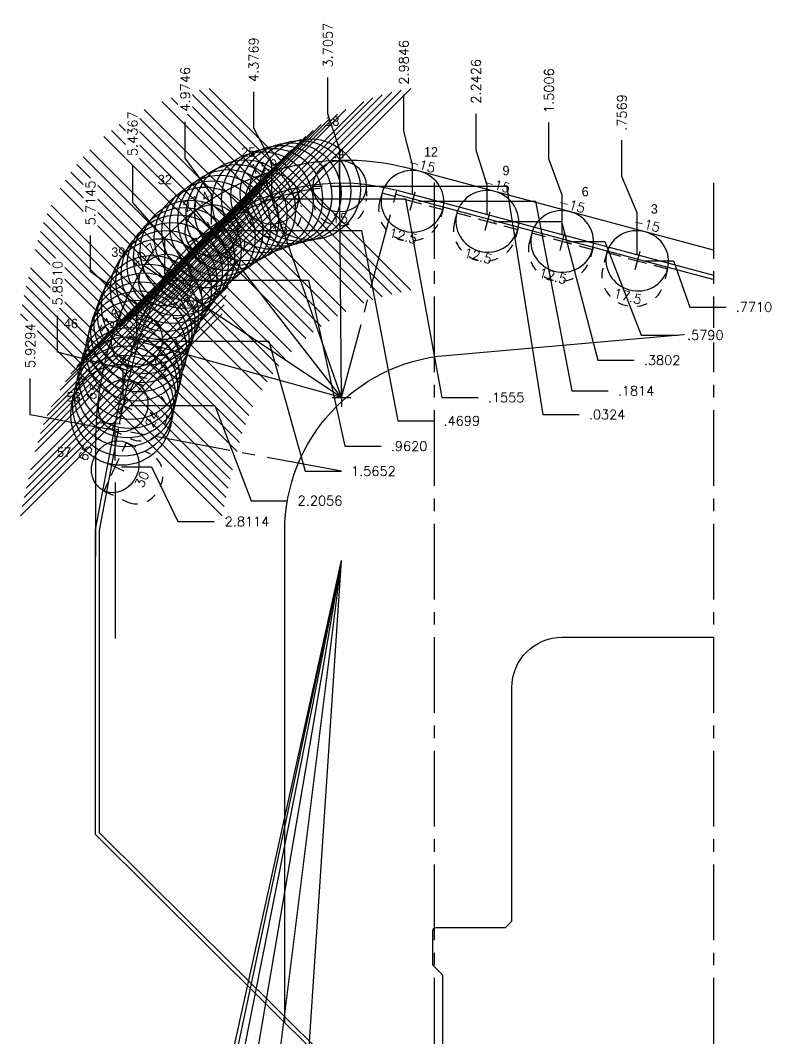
# Model space of a CAD drawing. Extents: x 34 to 150, y -20 to 22.
# Drawn here: x 108.88 to 116.36, y 11.12 to 21.2 of the extents above; entities that cross this region are included whole.
import ezdxf
from ezdxf.enums import TextEntityAlignment as Align

# ---------------------------------------------------------------- set-up
doc = ezdxf.new("R2010")
doc.units = 0
doc.header["$MEASUREMENT"] = 0
doc.header["$PDMODE"] = 35
doc.linetypes.add('CENTER2', pattern=[1.125, 0.75, -0.125, 0.125, -0.125])
doc.linetypes.add('HIDDEN2', pattern=[0.1875, 0.125, -0.0625])
doc.layers.get('0').update_dxf_attribs({"linetype": 'CONTINUOUS'})
doc.layers.get('Defpoints').update_dxf_attribs({"color": 10, "linetype": 'CONTINUOUS'})
for name, color, linetype in [('Blade3', 210, 'CONTINUOUS'), ('CDG-37977R1', 7, 'CONTINUOUS'), ('CLine', 5, 'CENTER2'), ('Dims', 4, 'CONTINUOUS'), ('TEXT', 3, 'CONTINUOUS')]:
    doc.layers.add(name, color=color, linetype=linetype)
doc.styles.add('RomanS', font='romans')
doc.dimstyles.get("Standard").update_dxf_attribs({"dimtxt": 0.094, "dimasz": 0.18, "dimexe": 0.0625, "dimexo": 0.0625, "dimgap": 0.09, "dimtad": 0, "dimtih": 1, "dimtoh": 1, "dimdec": 4, "dimzin": 4, "dimdsep": 46, "dimtxsty": 'RomanS', "dimcen": 0.09, "dimazin": 1, "dimtfac": 1, "dimtdec": 4, "dimtofl": 0, "dimtmove": 0, "dimatfit": 1, "dimfxl": 1, "dimtfill": 1, "dimtolj": 1, "dimtzin": 0, "dimarcsym": 0})

# ---------------------------------------------------------------- blocks, each defined once
blk = doc.blocks.new('CMark')
at = {"layer": 'CLine'}
for p, q in [((-0.094, 0), (0.094, 0)), ((0, 0.094), (0, -0.094))]:
    blk.add_line(p, q, dxfattribs=at)
blk = doc.blocks.new('1613@12.5')
for p, q in [((-0.17, 0), (-0.312, 0)), ((0.171, 0), (0.312, 0))]:
    blk.add_line(p, q)
at = {"color": 8, "linetype": 'HIDDEN2', "ltscale": 0.5}
blk.add_line((-0.312, 0), (-0.312, -0.09), dxfattribs=at)
at = {"color": 8, "linetype": 'HIDDEN2', "ltscale": 0.5, "flags": 128}
blk.add_lwpolyline([(0.312, 0.022), (0.312, -0.09)], dxfattribs=at)
blk.add_ellipse((0, 0), major_axis=(-0.312, 0), ratio=0.97632, start_param=3.141593, end_param=9.424778)
at = {"color": 8, "linetype": 'HIDDEN2', "ltscale": 0.5}
blk.add_ellipse((0, -0.09), major_axis=(-0.312, 0), ratio=0.97632, start_param=0, end_param=3.141593, dxfattribs=at)
blk.add_blockref('CMark', (0, 0))
at = {"style": 'RomanS'}
blk.add_text('12.5', height=0.094, dxfattribs=at).set_placement((0, -0.355), align=Align.MIDDLE_CENTER)
blk.add_attdef('ANG', text='', height=0.094, dxfattribs=at).set_placement((0, 0.298), align=Align.BOTTOM_CENTER)
blk = doc.blocks.new('1313@15')
for p, q in [((-0.17, 0), (-0.265, 0)), ((0.171, 0), (0.264, 0))]:
    blk.add_line(p, q)
at = {"color": 8, "linetype": 'HIDDEN2', "ltscale": 0.5}
blk.add_line((-0.265, 0), (-0.265, -0.135), dxfattribs=at)
at = {"color": 8, "linetype": 'HIDDEN2', "ltscale": 0.5, "flags": 128}
blk.add_lwpolyline([(0.264, 0), (0.264, -0.135)], dxfattribs=at)
blk.add_ellipse((0, 0), major_axis=(0.264, 0), ratio=0.965926)
at = {"color": 8, "linetype": 'HIDDEN2', "ltscale": 0.5}
blk.add_ellipse((0, -0.135), major_axis=(0.264, 0), ratio=0.965926, start_param=3.141593, end_param=6.283185, dxfattribs=at)
blk.add_blockref('CMark', (0, 0))
at = {"style": 'RomanS'}
blk.add_text('15', height=0.094, dxfattribs=at).set_placement((0, -0.318), align=Align.MIDDLE_CENTER)
blk.add_attdef('ANG', text='', height=0.094, dxfattribs=at).set_placement((0, 0.251), align=Align.BOTTOM_CENTER)
blk = doc.blocks.new('1313@17')
for p, q in [((-0.17, 0), (-0.265, 0)), ((0.171, 0), (0.264, 0))]:
    blk.add_line(p, q)
at = {"color": 8, "linetype": 'HIDDEN2', "ltscale": 0.5}
blk.add_line((-0.265, 0), (-0.265, -0.152), dxfattribs=at)
at = {"color": 8, "linetype": 'HIDDEN2', "ltscale": 0.5, "flags": 128}
blk.add_lwpolyline([(0.264, 0), (0.264, -0.152)], dxfattribs=at)
blk.add_ellipse((0, 0), major_axis=(0.264, 0), ratio=0.956305)
at = {"color": 8, "linetype": 'HIDDEN2', "ltscale": 0.5}
blk.add_ellipse((0, -0.152), major_axis=(0.264, 0), ratio=0.92388, start_param=3.141593, end_param=6.283185, dxfattribs=at)
blk.add_blockref('CMark', (0, 0))
at = {"style": 'RomanS'}
blk.add_text('17', height=0.094, dxfattribs=at).set_placement((0, -0.311), align=Align.MIDDLE_CENTER)
blk.add_attdef('ANG', text='', height=0.094, dxfattribs=at).set_placement((0, 0.251), align=Align.BOTTOM_CENTER)
blk = doc.blocks.new('1313@18')
for p, q in [((-0.17, 0), (-0.265, 0)), ((0.171, 0), (0.264, 0))]:
    blk.add_line(p, q)
at = {"color": 8, "linetype": 'HIDDEN2', "ltscale": 0.5}
blk.add_line((-0.265, 0), (-0.265, -0.161), dxfattribs=at)
at = {"color": 8, "linetype": 'HIDDEN2', "ltscale": 0.5, "flags": 128}
blk.add_lwpolyline([(0.264, 0), (0.264, -0.161)], dxfattribs=at)
blk.add_ellipse((0, 0), major_axis=(0.264, 0), ratio=0.951057)
at = {"color": 8, "linetype": 'HIDDEN2', "ltscale": 0.5}
blk.add_ellipse((0, -0.161), major_axis=(0.264, 0), ratio=0.951057, start_param=3.141593, end_param=6.283185, dxfattribs=at)
blk.add_blockref('CMark', (0, 0))
at = {"style": 'RomanS'}
blk.add_text('18', height=0.094, dxfattribs=at).set_placement((0, -0.318), align=Align.MIDDLE_CENTER)
blk.add_attdef('ANG', text='', height=0.094, dxfattribs=at).set_placement((0, 0.251), align=Align.BOTTOM_CENTER)
blk = doc.blocks.new('1313@21')
for p, q in [((-0.17, 0), (-0.265, 0)), ((0.171, 0), (0.264, 0))]:
    blk.add_line(p, q)
at = {"color": 8, "linetype": 'HIDDEN2', "ltscale": 0.5}
blk.add_line((-0.265, 0), (-0.265, -0.199), dxfattribs=at)
at = {"color": 8, "linetype": 'HIDDEN2', "ltscale": 0.5, "flags": 128}
blk.add_lwpolyline([(0.264, 0), (0.264, -0.199)], dxfattribs=at)
blk.add_ellipse((0, 0), major_axis=(0.264, 0), ratio=0.93358)
at = {"color": 8, "linetype": 'HIDDEN2', "ltscale": 0.5}
blk.add_ellipse((0, -0.199), major_axis=(0.264, 0), ratio=0.92388, start_param=3.141593, end_param=6.283185, dxfattribs=at)
blk.add_blockref('CMark', (0, 0))
at = {"style": 'RomanS'}
blk.add_text('21', height=0.094, dxfattribs=at).set_placement((0, -0.311), align=Align.MIDDLE_CENTER)
blk.add_attdef('ANG', text='', height=0.094, dxfattribs=at).set_placement((0, 0.251), align=Align.BOTTOM_CENTER)
blk = doc.blocks.new('1313@24')
for p, q in [((-0.17, 0), (-0.265, 0)), ((0.171, 0), (0.264, 0))]:
    blk.add_line(p, q)
at = {"color": 8, "linetype": 'HIDDEN2', "ltscale": 0.5}
blk.add_line((-0.265, 0), (-0.265, -0.212), dxfattribs=at)
at = {"color": 8, "linetype": 'HIDDEN2', "ltscale": 0.5, "flags": 128}
blk.add_lwpolyline([(0.264, 0), (0.264, -0.212)], dxfattribs=at)
blk.add_ellipse((0, 0), major_axis=(0.264, 0), ratio=0.913535)
at = {"color": 8, "linetype": 'HIDDEN2', "ltscale": 0.5}
blk.add_ellipse((0, -0.212), major_axis=(0.264, 0), ratio=0.913535, start_param=3.141593, end_param=6.283185, dxfattribs=at)
blk.add_blockref('CMark', (0, 0))
at = {"style": 'RomanS'}
blk.add_text('24', height=0.094, dxfattribs=at).set_placement((0, -0.318), align=Align.MIDDLE_CENTER)
blk.add_attdef('ANG', text='', height=0.094, dxfattribs=at).set_placement((0, 0.251), align=Align.BOTTOM_CENTER)
blk = doc.blocks.new('*D210')
at = {"layer": 'Defpoints', "color": 0, "transparency": 16777216}
for p in [(114.845, 20.016), (115.754, 19.592), (114.998, 18.821)]:
    blk.add_point(p, dxfattribs=at)
at = {"layer": 'Dims', "color": 0, "lineweight": -2, "transparency": 16777216}
for p, q in [((114.845, 19.656), (114.845, 20.016)), ((114.998, 19.296), (114.845, 19.656)), ((114.998, 18.883), (114.998, 19.296))]:
    blk.add_line(p, q, dxfattribs=at)
at = {"layer": 'Dims', "color": 0, "transparency": 16777216, "insert": (114.845, 20.29), "char_height": 0.094, "attachment_point": 5, "rotation": 90, "style": 'RomanS', "bg_fill": 3, "box_fill_scale": 1.25, "bg_fill_color": 256, "bg_fill_true_color": 13158600, "bg_fill_transparency": 0}
blk.add_mtext('\\A1;.7569', dxfattribs=at)
blk = doc.blocks.new('*D211')
at = {"layer": 'Defpoints', "color": 0, "transparency": 16777216}
for p in [(114.123, 20.19), (115.754, 19.592), (114.254, 19.013)]:
    blk.add_point(p, dxfattribs=at)
at = {"layer": 'Dims', "color": 0, "lineweight": -2, "transparency": 16777216}
for p, q in [((114.123, 19.83), (114.123, 20.19)), ((114.254, 19.47), (114.123, 19.83)), ((114.254, 19.075), (114.254, 19.47))]:
    blk.add_line(p, q, dxfattribs=at)
at = {"layer": 'Dims', "color": 0, "transparency": 16777216, "insert": (114.123, 20.506), "char_height": 0.094, "attachment_point": 5, "rotation": 90, "style": 'RomanS', "bg_fill": 3, "box_fill_scale": 1.25, "bg_fill_color": 256, "bg_fill_true_color": 13158600, "bg_fill_transparency": 0}
blk.add_mtext('\\A1;1.5006', dxfattribs=at)
blk = doc.blocks.new('*D212')
at = {"layer": 'Defpoints', "color": 0, "transparency": 16777216}
for p in [(113.4, 20.276), (115.754, 19.592), (113.512, 19.211)]:
    blk.add_point(p, dxfattribs=at)
at = {"layer": 'Dims', "color": 0, "lineweight": -2, "transparency": 16777216}
for p, q in [((113.4, 19.916), (113.4, 20.276)), ((113.512, 19.571), (113.4, 19.916)), ((113.512, 19.274), (113.512, 19.571))]:
    blk.add_line(p, q, dxfattribs=at)
at = {"layer": 'Dims', "color": 0, "transparency": 16777216, "insert": (113.4, 20.599), "char_height": 0.094, "attachment_point": 5, "rotation": 90, "style": 'RomanS', "bg_fill": 3, "box_fill_scale": 1.25, "bg_fill_color": 256, "bg_fill_true_color": 13158600, "bg_fill_transparency": 0}
blk.add_mtext('\\A1;2.2426', dxfattribs=at)
blk = doc.blocks.new('*D213')
at = {"layer": 'Defpoints', "color": 0, "transparency": 16777216}
for p in [(112.685, 20.464), (115.754, 19.592), (112.77, 19.41)]:
    blk.add_point(p, dxfattribs=at)
at = {"layer": 'Dims', "color": 0, "lineweight": -2, "transparency": 16777216}
for p, q in [((112.685, 20.104), (112.685, 20.464)), ((112.77, 19.77), (112.685, 20.104)), ((112.77, 19.473), (112.77, 19.77))]:
    blk.add_line(p, q, dxfattribs=at)
at = {"layer": 'Dims', "color": 0, "transparency": 16777216, "insert": (112.685, 20.787), "char_height": 0.094, "attachment_point": 5, "rotation": 90, "style": 'RomanS', "bg_fill": 3, "box_fill_scale": 1.25, "bg_fill_color": 256, "bg_fill_true_color": 13158600, "bg_fill_transparency": 0}
blk.add_mtext('\\A1;2.9846', dxfattribs=at)
blk = doc.blocks.new('*D214')
at = {"layer": 'Defpoints', "color": 0, "transparency": 16777216}
for p in [(111.197, 20.493), (115.754, 19.592), (111.378, 19.436)]:
    blk.add_point(p, dxfattribs=at)
at = {"layer": 'Dims', "color": 0, "lineweight": -2, "transparency": 16777216}
for p, q in [((111.197, 20.133), (111.197, 20.493)), ((111.378, 19.796), (111.197, 20.133)), ((111.378, 19.499), (111.378, 19.796))]:
    blk.add_line(p, q, dxfattribs=at)
at = {"layer": 'Dims', "color": 0, "transparency": 16777216, "insert": (111.197, 20.813), "char_height": 0.094, "attachment_point": 5, "rotation": 90, "style": 'RomanS', "bg_fill": 3, "box_fill_scale": 1.25, "bg_fill_color": 256, "bg_fill_true_color": 13158600, "bg_fill_transparency": 0}
blk.add_mtext('\\A1;4.3769', dxfattribs=at)
blk = doc.blocks.new('*D215')
at = {"layer": 'Defpoints', "color": 0, "transparency": 16777216}
for p in [(110.518, 20.197), (115.754, 19.592), (110.78, 19.122)]:
    blk.add_point(p, dxfattribs=at)
at = {"layer": 'Dims', "color": 0, "lineweight": -2, "transparency": 16777216}
for p, q in [((110.518, 19.837), (110.518, 20.197)), ((110.78, 19.482), (110.518, 19.837)), ((110.78, 19.184), (110.78, 19.482))]:
    blk.add_line(p, q, dxfattribs=at)
at = {"layer": 'Dims', "color": 0, "transparency": 16777216, "insert": (110.518, 20.52), "char_height": 0.094, "attachment_point": 5, "rotation": 90, "style": 'RomanS', "bg_fill": 3, "box_fill_scale": 1.25, "bg_fill_color": 256, "bg_fill_true_color": 13158600, "bg_fill_transparency": 0}
blk.add_mtext('\\A1;4.9746', dxfattribs=at)
blk = doc.blocks.new('*D216')
at = {"layer": 'Defpoints', "color": 0, "transparency": 16777216}
for p in [(109.998, 19.757), (115.754, 19.592), (110.318, 18.63)]:
    blk.add_point(p, dxfattribs=at)
at = {"layer": 'Dims', "color": 0, "lineweight": -2, "transparency": 16777216}
for p, q in [((109.998, 19.397), (109.998, 19.757)), ((110.318, 19.037), (109.998, 19.397)), ((110.318, 18.692), (110.318, 19.037))]:
    blk.add_line(p, q, dxfattribs=at)
at = {"layer": 'Dims', "color": 0, "transparency": 16777216, "insert": (109.998, 20.079), "char_height": 0.094, "attachment_point": 5, "rotation": 90, "style": 'RomanS', "bg_fill": 3, "box_fill_scale": 1.25, "bg_fill_color": 256, "bg_fill_true_color": 13158600, "bg_fill_transparency": 0}
blk.add_mtext('\\A1;5.4367', dxfattribs=at)
blk = doc.blocks.new('*D217')
at = {"layer": 'Defpoints', "color": 0, "transparency": 16777216}
for p in [(115.754, 19.592), (109.579, 19.071), (110.04, 18.026)]:
    blk.add_point(p, dxfattribs=at)
at = {"layer": 'Dims', "color": 0, "lineweight": -2, "transparency": 16777216}
for p, q in [((109.579, 18.711), (109.579, 19.071)), ((110.04, 18.386), (109.579, 18.711)), ((110.04, 18.089), (110.04, 18.386))]:
    blk.add_line(p, q, dxfattribs=at)
at = {"layer": 'Dims', "color": 0, "transparency": 16777216, "insert": (109.579, 19.393), "char_height": 0.094, "attachment_point": 5, "rotation": 90, "style": 'RomanS', "bg_fill": 3, "box_fill_scale": 1.25, "bg_fill_color": 256, "bg_fill_true_color": 13158600, "bg_fill_transparency": 0}
blk.add_mtext('\\A1;5.7145', dxfattribs=at)
blk = doc.blocks.new('*D218')
at = {"layer": 'Defpoints', "color": 0, "transparency": 16777216}
for p in [(115.754, 19.592), (109.253, 18.277), (109.903, 17.386)]:
    blk.add_point(p, dxfattribs=at)
at = {"layer": 'Dims', "color": 0, "lineweight": -2, "transparency": 16777216}
for p, q in [((109.253, 17.917), (109.253, 18.277)), ((109.903, 17.746), (109.253, 17.917)), ((109.903, 17.449), (109.903, 17.746))]:
    blk.add_line(p, q, dxfattribs=at)
at = {"layer": 'Dims', "color": 0, "transparency": 16777216, "insert": (109.253, 18.599), "char_height": 0.094, "attachment_point": 5, "rotation": 90, "style": 'RomanS', "bg_fill": 3, "box_fill_scale": 1.25, "bg_fill_color": 256, "bg_fill_true_color": 13158600, "bg_fill_transparency": 0}
blk.add_mtext('\\A1;5.8510', dxfattribs=at)
blk = doc.blocks.new('*D219')
at = {"layer": 'Defpoints', "color": 0, "transparency": 16777216}
for p in [(115.754, 19.592), (114.998, 18.821), (115.878, 18.363)]:
    blk.add_point(p, dxfattribs=at)
at = {"layer": 'Dims', "color": 0, "lineweight": -2, "transparency": 16777216}
for p, q in [((115.06, 18.821), (115.358, 18.821)), ((115.358, 18.821), (115.518, 18.363)), ((115.518, 18.363), (115.878, 18.363))]:
    blk.add_line(p, q, dxfattribs=at)
at = {"layer": 'Dims', "color": 0, "transparency": 16777216, "insert": (116.154, 18.363), "char_height": 0.094, "attachment_point": 5, "style": 'RomanS', "bg_fill": 3, "box_fill_scale": 1.25, "bg_fill_color": 256, "bg_fill_true_color": 13158600, "bg_fill_transparency": 0}
blk.add_mtext('\\A1;.7710', dxfattribs=at)
blk = doc.blocks.new('*D220')
at = {"layer": 'Defpoints', "color": 0, "transparency": 16777216}
for p in [(115.754, 19.592), (114.254, 19.013), (115.396, 18.085)]:
    blk.add_point(p, dxfattribs=at)
at = {"layer": 'Dims', "color": 0, "lineweight": -2, "transparency": 16777216}
for p, q in [((114.316, 19.013), (114.676, 19.013)), ((114.676, 19.013), (115.036, 18.085)), ((115.036, 18.085), (115.396, 18.085))]:
    blk.add_line(p, q, dxfattribs=at)
at = {"layer": 'Dims', "color": 0, "transparency": 16777216, "insert": (115.672, 18.085), "char_height": 0.094, "attachment_point": 5, "style": 'RomanS', "bg_fill": 3, "box_fill_scale": 1.25, "bg_fill_color": 256, "bg_fill_true_color": 13158600, "bg_fill_transparency": 0}
blk.add_mtext('\\A1;.5790', dxfattribs=at)
blk = doc.blocks.new('*D221')
at = {"layer": 'Defpoints', "color": 0, "transparency": 16777216}
for p in [(115.754, 19.592), (113.512, 19.211), (114.968, 17.836)]:
    blk.add_point(p, dxfattribs=at)
at = {"layer": 'Dims', "color": 0, "lineweight": -2, "transparency": 16777216}
for p, q in [((113.574, 19.211), (114.248, 19.211)), ((114.248, 19.211), (114.608, 17.836)), ((114.608, 17.836), (114.968, 17.836))]:
    blk.add_line(p, q, dxfattribs=at)
at = {"layer": 'Dims', "color": 0, "transparency": 16777216, "insert": (115.244, 17.836), "char_height": 0.094, "attachment_point": 5, "style": 'RomanS', "bg_fill": 3, "box_fill_scale": 1.25, "bg_fill_color": 256, "bg_fill_true_color": 13158600, "bg_fill_transparency": 0}
blk.add_mtext('\\A1;.3802', dxfattribs=at)
blk = doc.blocks.new('*D222')
at = {"layer": 'Defpoints', "color": 0, "transparency": 16777216}
for p in [(115.754, 19.592), (112.77, 19.41), (114.708, 17.532)]:
    blk.add_point(p, dxfattribs=at)
at = {"layer": 'Dims', "color": 0, "lineweight": -2, "transparency": 16777216}
for p, q in [((112.832, 19.41), (113.988, 19.41)), ((113.988, 19.41), (114.348, 17.532)), ((114.348, 17.532), (114.708, 17.532))]:
    blk.add_line(p, q, dxfattribs=at)
at = {"layer": 'Dims', "color": 0, "transparency": 16777216, "insert": (114.986, 17.532), "char_height": 0.094, "attachment_point": 5, "style": 'RomanS', "bg_fill": 3, "box_fill_scale": 1.25, "bg_fill_color": 256, "bg_fill_true_color": 13158600, "bg_fill_transparency": 0}
blk.add_mtext('\\A1;.1814', dxfattribs=at)
blk = doc.blocks.new('*D223')
at = {"layer": 'Defpoints', "color": 0, "transparency": 16777216}
for p in [(115.754, 19.592), (111.378, 19.436), (113.422, 17.467)]:
    blk.add_point(p, dxfattribs=at)
at = {"layer": 'Dims', "color": 0, "lineweight": -2, "transparency": 16777216}
for p, q in [((111.44, 19.436), (112.702, 19.436)), ((112.702, 19.436), (113.062, 17.467)), ((113.062, 17.467), (113.422, 17.467))]:
    blk.add_line(p, q, dxfattribs=at)
at = {"layer": 'Dims', "color": 0, "transparency": 16777216, "insert": (113.698, 17.467), "char_height": 0.094, "attachment_point": 5, "style": 'RomanS', "bg_fill": 3, "box_fill_scale": 1.25, "bg_fill_color": 256, "bg_fill_true_color": 13158600, "bg_fill_transparency": 0}
blk.add_mtext('\\A1;.1555', dxfattribs=at)
blk = doc.blocks.new('*D224')
at = {"layer": 'Defpoints', "color": 0, "transparency": 16777216}
for p in [(115.754, 19.592), (110.78, 19.122), (112.986, 17.236)]:
    blk.add_point(p, dxfattribs=at)
at = {"layer": 'Dims', "color": 0, "lineweight": -2, "transparency": 16777216}
for p, q in [((110.842, 19.122), (112.266, 19.122)), ((112.266, 19.122), (112.626, 17.236)), ((112.626, 17.236), (112.986, 17.236))]:
    blk.add_line(p, q, dxfattribs=at)
at = {"layer": 'Dims', "color": 0, "transparency": 16777216, "insert": (113.259, 17.236), "char_height": 0.094, "attachment_point": 5, "style": 'RomanS', "bg_fill": 3, "box_fill_scale": 1.25, "bg_fill_color": 256, "bg_fill_true_color": 13158600, "bg_fill_transparency": 0}
blk.add_mtext('\\A1;.4699', dxfattribs=at)
blk = doc.blocks.new('*D225')
at = {"layer": 'Defpoints', "color": 0, "transparency": 16777216}
for p in [(115.754, 19.592), (110.318, 18.63), (112.461, 16.984)]:
    blk.add_point(p, dxfattribs=at)
at = {"layer": 'Dims', "color": 0, "lineweight": -2, "transparency": 16777216}
for p, q in [((110.38, 18.63), (111.741, 18.63)), ((111.741, 18.63), (112.101, 16.984)), ((112.101, 16.984), (112.461, 16.984))]:
    blk.add_line(p, q, dxfattribs=at)
at = {"layer": 'Dims', "color": 0, "transparency": 16777216, "insert": (112.737, 16.984), "char_height": 0.094, "attachment_point": 5, "style": 'RomanS', "bg_fill": 3, "box_fill_scale": 1.25, "bg_fill_color": 256, "bg_fill_true_color": 13158600, "bg_fill_transparency": 0}
blk.add_mtext('\\A1;.9620', dxfattribs=at)
blk = doc.blocks.new('*D226')
at = {"layer": 'Defpoints', "color": 0, "transparency": 16777216}
for p in [(115.754, 19.592), (110.04, 18.026), (112.067, 16.737)]:
    blk.add_point(p, dxfattribs=at)
at = {"layer": 'Dims', "color": 0, "lineweight": -2, "transparency": 16777216}
for p, q in [((110.102, 18.026), (111.347, 18.026)), ((111.347, 18.026), (111.707, 16.737)), ((111.707, 16.737), (112.067, 16.737))]:
    blk.add_line(p, q, dxfattribs=at)
at = {"layer": 'Dims', "color": 0, "transparency": 16777216, "insert": (112.383, 16.737), "char_height": 0.094, "attachment_point": 5, "style": 'RomanS', "bg_fill": 3, "box_fill_scale": 1.25, "bg_fill_color": 256, "bg_fill_true_color": 13158600, "bg_fill_transparency": 0}
blk.add_mtext('\\A1;1.5652', dxfattribs=at)
blk = doc.blocks.new('*D227')
at = {"layer": 'Defpoints', "color": 0, "transparency": 16777216}
for p in [(115.754, 19.592), (109.903, 17.386), (111.531, 16.444)]:
    blk.add_point(p, dxfattribs=at)
at = {"layer": 'Dims', "color": 0, "lineweight": -2, "transparency": 16777216}
for p, q in [((109.966, 17.386), (110.811, 17.386)), ((110.811, 17.386), (111.171, 16.444)), ((111.171, 16.444), (111.531, 16.444))]:
    blk.add_line(p, q, dxfattribs=at)
at = {"layer": 'Dims', "color": 0, "transparency": 16777216, "insert": (111.854, 16.444), "char_height": 0.094, "attachment_point": 5, "style": 'RomanS', "bg_fill": 3, "box_fill_scale": 1.25, "bg_fill_color": 256, "bg_fill_true_color": 13158600, "bg_fill_transparency": 0}
blk.add_mtext('\\A1;2.2056', dxfattribs=at)
blk = doc.blocks.new('*D318')
at = {"layer": 'Defpoints', "color": 0, "transparency": 16777216}
for p in [(111.931, 20.635), (115.754, 19.592), (112.049, 19.559)]:
    blk.add_point(p, dxfattribs=at)
at = {"layer": 'Dims', "color": 0, "lineweight": -2, "transparency": 16777216}
for p, q in [((111.931, 20.275), (111.931, 20.635)), ((112.049, 19.919), (111.931, 20.275)), ((112.049, 19.622), (112.049, 19.919))]:
    blk.add_line(p, q, dxfattribs=at)
at = {"layer": 'Dims', "color": 0, "transparency": 16777216, "insert": (111.931, 20.957), "char_height": 0.094, "attachment_point": 5, "rotation": 90, "style": 'RomanS', "bg_fill": 3, "box_fill_scale": 1.25, "bg_fill_color": 256, "bg_fill_true_color": 13158600, "bg_fill_transparency": 0}
blk.add_mtext('\\A1;3.7057', dxfattribs=at)
blk = doc.blocks.new('*D319')
at = {"layer": 'Defpoints', "color": 0, "transparency": 16777216}
for p in [(115.754, 19.592), (112.049, 19.559), (114.421, 17.298)]:
    blk.add_point(p, dxfattribs=at)
at = {"layer": 'Dims', "color": 0, "lineweight": -2, "transparency": 16777216}
for p, q in [((112.111, 19.559), (113.701, 19.559)), ((113.701, 19.559), (114.061, 17.298)), ((114.061, 17.298), (114.421, 17.298))]:
    blk.add_line(p, q, dxfattribs=at)
at = {"layer": 'Dims', "color": 0, "transparency": 16777216, "insert": (114.699, 17.298), "char_height": 0.094, "attachment_point": 5, "style": 'RomanS', "bg_fill": 3, "box_fill_scale": 1.25, "bg_fill_color": 256, "bg_fill_true_color": 13158600, "bg_fill_transparency": 0}
blk.add_mtext('\\A1;.0324', dxfattribs=at)
blk = doc.blocks.new('1313@30')
for p, q in [((-0.17, 0), (-0.265, 0)), ((0.171, 0), (0.264, 0))]:
    blk.add_line(p, q)
at = {"color": 8, "linetype": 'HIDDEN2', "ltscale": 0.5}
blk.add_line((-0.265, 0), (-0.265, -0.26), dxfattribs=at)
at = {"color": 8, "linetype": 'HIDDEN2', "ltscale": 0.5, "flags": 128}
blk.add_lwpolyline([(0.264, 0), (0.264, -0.26)], dxfattribs=at)
blk.add_ellipse((0, 0), major_axis=(0.264, 0), ratio=0.866025)
at = {"color": 8, "linetype": 'HIDDEN2', "ltscale": 0.5}
blk.add_ellipse((0, -0.26), major_axis=(0.264, 0), ratio=0.866025, start_param=3.141593, end_param=6.283185, dxfattribs=at)
blk.add_blockref('CMark', (0, 0))
at = {"style": 'RomanS'}
blk.add_text('30', height=0.094, dxfattribs=at).set_placement((0, -0.292), align=Align.MIDDLE_CENTER)
blk.add_attdef('ANG', text='', height=0.094, dxfattribs=at).set_placement((0, 0.251), align=Align.BOTTOM_CENTER)
blk = doc.blocks.new('*D334')
at = {"layer": 'Defpoints', "color": 0, "transparency": 16777216}
for p in [(115.754, 19.592), (108.983, 17.655), (109.825, 16.78)]:
    blk.add_point(p, dxfattribs=at)
at = {"layer": 'Dims', "color": 0, "lineweight": -2, "transparency": 16777216}
for p, q in [((108.983, 17.295), (108.983, 17.655)), ((109.825, 17.14), (108.983, 17.295)), ((109.825, 16.843), (109.825, 17.14))]:
    blk.add_line(p, q, dxfattribs=at)
at = {"layer": 'Dims', "color": 0, "transparency": 16777216, "insert": (108.983, 17.98), "char_height": 0.094, "attachment_point": 5, "rotation": 90, "style": 'RomanS', "bg_fill": 3, "box_fill_scale": 1.25, "bg_fill_color": 256, "bg_fill_true_color": 13158600, "bg_fill_transparency": 0}
blk.add_mtext('\\A1;5.9294', dxfattribs=at)
blk = doc.blocks.new('*D335')
at = {"layer": 'Defpoints', "color": 0, "transparency": 16777216}
for p in [(115.754, 19.592), (109.825, 16.78), (110.806, 16.238)]:
    blk.add_point(p, dxfattribs=at)
at = {"layer": 'Dims', "color": 0, "lineweight": -2, "transparency": 16777216}
for p, q in [((109.888, 16.78), (110.185, 16.78)), ((110.185, 16.78), (110.446, 16.238)), ((110.446, 16.238), (110.806, 16.238))]:
    blk.add_line(p, q, dxfattribs=at)
at = {"layer": 'Dims', "color": 0, "transparency": 16777216, "insert": (111.131, 16.238), "char_height": 0.094, "attachment_point": 5, "style": 'RomanS', "bg_fill": 3, "box_fill_scale": 1.25, "bg_fill_color": 256, "bg_fill_true_color": 13158600, "bg_fill_transparency": 0}
blk.add_mtext('\\A1;2.8114', dxfattribs=at)
blk = doc.blocks.new('1613@17.5')
for p, q in [((-0.17, 0), (-0.312, 0)), ((0.171, 0), (0.312, 0))]:
    blk.add_line(p, q)
at = {"color": 8, "linetype": 'HIDDEN2', "ltscale": 0.5}
blk.add_line((-0.312, 0), (-0.312, -0.159), dxfattribs=at)
at = {"color": 8, "linetype": 'HIDDEN2', "ltscale": 0.5, "flags": 128}
blk.add_lwpolyline([(0.312, 0), (0.312, -0.159)], dxfattribs=at)
at = {"extrusion": (0, 0, -1)}
blk.add_ellipse((0, 0), major_axis=(-0.312, 0), ratio=0.953717, start_param=-3.141592653589793, end_param=3.141592653589793, dxfattribs=at)
at = {"color": 8, "linetype": 'HIDDEN2', "ltscale": 0.5}
blk.add_ellipse((0, -0.159), major_axis=(0.312, 0), ratio=0.953717, start_param=3.141593, end_param=6.283185, dxfattribs=at)
blk.add_blockref('CMark', (0, 0))
at = {"style": 'RomanS'}
blk.add_text('17.5', height=0.094, dxfattribs=at).set_placement((0, -0.364), align=Align.MIDDLE_CENTER)
blk.add_attdef('ANG', text='', height=0.094, dxfattribs=at).set_placement((0, 0.298), align=Align.BOTTOM_CENTER)

msp = doc.modelspace()

# ---------------------------------------------------------------- linework, layer by layer
at = {"linetype": 'ByBlock', "flags": 128}
msp.add_lwpolyline([(111.50441, 11.27628), (111.50441, 16.14065, -0.38887873), (113.10188, 17.88399), (115.75441, 18.11605)], format="xyb", dxfattribs=at)
at = {"layer": 'Blade3'}
for q in [(111.29312, 19.67739), (110.62426, 19.32172), (110.10752, 18.76941), (109.79996, 18.09269)]:
    msp.add_line((112.06691, 17.46665), q, dxfattribs=at)
at = {"layer": 'CDG-37977R1', "color": 7, "linetype": 'Continuous', "flags": 128}
for points in [[(115.75441, 10.21665), (112.18742, 10.21665), (111.75441, 10.46665), (111.75441, 10.65415), (111.87025, 10.77, 0.19891237), (111.87941, 10.7921), (111.87941, 10.89114, 0.199913), (111.87017, 10.91332), (109.62941, 13.1369), (109.62941, 16.15415), (109.81691, 17.15415, -0.02112914), (110.01767, 18.029, -0.4124498), (112.6169, 19.51925), (115.75441, 18.67855)], [(111.19784, 19.3619, -0.08177785), (111.85138, 19.54049)], [(110.64051, 18.98739, -0.08104073), (111.19784, 19.3619)], [(110.23169, 18.4562, -0.08089726), (110.64051, 18.98739)], [(110.00901, 17.84023, -0.00435385), (110.05624, 18.01842, -0.05673279), (110.23169, 18.4562)], [(109.86683, 17.20313, -0.01542111), (110.00901, 17.84023)], [(115.75441, 10.25665), (112.19814, 10.25665), (111.79441, 10.48975), (111.79441, 10.63759), (111.89854, 10.74172, 0.19891237), (111.91941, 10.7921), (111.91941, 10.89114, 0.199913), (111.89834, 10.94172), (109.66941, 13.15356), (109.66941, 16.15044), (109.85623, 17.14682, -0.00039591), (109.8593, 17.1633, -0.00039591)], [(112.93941, 10.21665), (113.00191, 10.27915), (113.00191, 10.84165), (113.07206, 10.9118), (113.07206, 11.74275), (112.97316, 11.84165), (112.97316, 12.1854, -0.41421356), (113.00441, 12.21665), (113.69191, 12.21665), (113.75441, 12.27915), (113.75441, 14.59165, -0.41421356), (114.25441, 15.09165), (115.75441, 15.09165)]]:
    msp.add_lwpolyline(points, format="xyb", dxfattribs=at)
msp.add_lwpolyline([(112.60654, 19.48061), (115.74405, 18.63992)], dxfattribs=at)
at = {"layer": 'CLine'}
for p, q in [((112.98551, 19.59165), (112.98551, 9.96665)), ((115.75441, 19.59165), (115.75441, 9.96665))]:
    msp.add_line(p, q, dxfattribs=at)
at = {"layer": 'CLine', "color": 1}
for p, q in [((112.06691, 17.46665), (112.6169, 19.51925)), ((112.06691, 16.737), (109.81691, 17.15415))]:
    msp.add_line(p, q, dxfattribs=at)
at = {"layer": 'CLine', "color": 1, "linetype": 'ByBlock', "flags": 128}
msp.add_lwpolyline([(115.75441, 18.92639), (112.75128, 19.73107, 0.29218049), (110.20547, 18.92474, 0.14845437), (109.62941, 17.0273), (109.62941, 15.89235)], format="xyb", dxfattribs=at)
at = {"layer": 'Dims'}
for p in [(109.83003, 5.72228), (109.90785, 5.70541), (110.0434, 5.67752), (110.31976, 5.62644), (110.78041, 5.55835), (111.3776, 5.5012)]:
    msp.add_line(p, (112.06691, 15.85327), dxfattribs=at)
at = {"layer": 'TEXT'}
for p, q in [((109.87759, 17.20254), (109.63463, 17.21599)), ((109.82501, 16.62569), (109.82501, 15.0807))]:
    msp.add_line(p, q, dxfattribs=at)
for p in [(111.56434, 19.49018), (111.6592, 19.51141), (111.75495, 19.52819), (111.28712, 19.40035), (111.3781, 19.43459), (111.47057, 19.46456), (111.11123, 19.31973), (110.94429, 19.22363), (111.02665, 19.27361), (110.78694, 19.11253), (110.86433, 19.1699), (110.71228, 19.05165), (110.57191, 18.92), (110.44438, 18.7761), (110.50649, 18.84952), (110.38573, 18.69989), (110.33065, 18.62106), (110.27927, 18.53977), (110.18902, 18.37262), (110.15015, 18.2872), (110.11517, 18.20011), (110.08414, 18.11154), (110.05713, 18.02167), (110.03267, 17.93106), (109.98629, 17.74977), (109.94326, 17.56827), (109.96438, 17.65912), (109.92295, 17.47724), (109.90343, 17.38604), (109.88473, 17.29467)]:
    msp.add_point(p, dxfattribs=at)

# ---------------------------------------------------------------- block references
at = {"color": 200, "linetype": 'ByBlock'}
msp.add_blockref('CMark', (112.06691, 17.46665), dxfattribs=at)
at = {"layer": 'Blade3'}
for name, p, rotation, values in [('1313@15', (111.37754, 19.43617), 13.9, {'ANG': '13.9'}), ('1613@12.5', (112.76983, 19.41024), 345, {'ANG': '-15'}), ('1613@12.5', (113.5118, 19.21143), 345, {'ANG': '-15'}), ('1313@17', (110.77976, 19.12177), 27.4, {'ANG': '27.4'}), ('1613@12.5', (114.25376, 19.01262), 345, {'ANG': '-15'}), ('1313@18', (110.31774, 18.62965), 40.70000000000001, {'ANG': '40.7'}), ('1313@21', (110.03992, 18.02642), 53.8, {'ANG': '53.8'}), ('1313@24', (109.90343, 17.38604), 65, {'ANG': '65'})]:
    msp.add_blockref(name, p, dxfattribs=dict(at, rotation=rotation)).add_auto_attribs(values)

# ---------------------------------------------------------------- next in the draw order: dimensions: what is measured, and where the dimension line sits
at = {"layer": 'Dims'}
dim = msp.add_ordinate_dim(feature_location=(114.99755, 18.82064), offset=(-0.1526, 1.19582), dtype=1, origin=(115.75441, 19.59165), dimstyle='Standard', dxfattribs=at)
dim.commit()
dim.dimension.update_dxf_attribs({"geometry": '*D210', "text_midpoint": (114.84494, 20.28999)})

# ---------------------------------------------------------------- next in the draw order: dimensions: what is measured, and where the dimension line sits
dim = msp.add_ordinate_dim(feature_location=(114.253757, 19.012624), offset=(-0.131225, 1.177112), dtype=1, origin=(115.754406, 19.591655), dimstyle='Standard', dxfattribs=at)
dim.commit()
dim.dimension.update_dxf_attribs({"geometry": '*D211', "text_midpoint": (114.122532, 20.505784)})

# ---------------------------------------------------------------- next in the draw order: dimensions: what is measured, and where the dimension line sits
dim = msp.add_ordinate_dim(feature_location=(113.5118, 19.21143), offset=(-0.11168, 1.06494), dtype=1, origin=(115.75441, 19.59165), dimstyle='Standard', dxfattribs=at)
dim.commit()
dim.dimension.update_dxf_attribs({"geometry": '*D212', "text_midpoint": (113.40012, 20.59913)})

# ---------------------------------------------------------------- next in the draw order: dimensions: what is measured, and where the dimension line sits
dim = msp.add_ordinate_dim(feature_location=(112.76983, 19.41024), offset=(-0.0849, 1.05385), dtype=1, origin=(115.75441, 19.59165), dimstyle='Standard', dxfattribs=at)
dim.commit()
dim.dimension.update_dxf_attribs({"geometry": '*D213', "text_midpoint": (112.68493, 20.78685)})

# ---------------------------------------------------------------- next in the draw order: dimensions: what is measured, and where the dimension line sits
dim = msp.add_ordinate_dim(feature_location=(111.37754, 19.43617), offset=(-0.18078, 1.05679), dtype=1, origin=(115.75441, 19.59165), dimstyle='Standard', dxfattribs=at)
dim.commit()
dim.dimension.update_dxf_attribs({"geometry": '*D214', "text_midpoint": (111.19677, 20.81349)})

# ---------------------------------------------------------------- next in the draw order: dimensions: what is measured, and where the dimension line sits
dim = msp.add_ordinate_dim(feature_location=(110.779762, 19.121766), offset=(-0.262064, 1.07519), dtype=1, origin=(115.754406, 19.591655), dimstyle='Standard', dxfattribs=at)
dim.commit()
dim.dimension.update_dxf_attribs({"geometry": '*D215', "text_midpoint": (110.517699, 20.519718)})

# ---------------------------------------------------------------- next in the draw order: dimensions: what is measured, and where the dimension line sits
dim = msp.add_ordinate_dim(feature_location=(110.31774, 18.62965), offset=(-0.32017, 1.12691), dtype=1, origin=(115.75441, 19.59165), dimstyle='Standard', dxfattribs=at)
dim.commit()
dim.dimension.update_dxf_attribs({"geometry": '*D216', "text_midpoint": (109.99756, 20.07931)})

# ---------------------------------------------------------------- next in the draw order: texts
at = {"layer": 'Blade3'}
msp.add_text('25', height=0.09375, dxfattribs=at).set_placement((111.07401, 19.85165))

# ---------------------------------------------------------------- next in the draw order: dimensions: what is measured, and where the dimension line sits
at = {"layer": 'Dims'}
dim = msp.add_ordinate_dim(feature_location=(110.03992, 18.02642), offset=(-0.46136, 1.04426), dtype=1, origin=(115.75441, 19.59165), dimstyle='Standard', dxfattribs=at)
dim.commit()
dim.dimension.update_dxf_attribs({"geometry": '*D217', "text_midpoint": (109.57856, 19.39344)})

# ---------------------------------------------------------------- next in the draw order: dimensions: what is measured, and where the dimension line sits
dim = msp.add_ordinate_dim(feature_location=(109.90343, 17.38604), offset=(-0.64996, 0.89047), dtype=1, origin=(115.75441, 19.59165), dimstyle='Standard', dxfattribs=at)
dim.commit()
dim.dimension.update_dxf_attribs({"geometry": '*D218', "text_midpoint": (109.25348, 18.59927)})

# ---------------------------------------------------------------- next in the draw order: texts
at = {"layer": 'Blade3'}
for s, p in [('46', (109.31579, 18.15288)), ('53', (109.34379, 17.42626))]:
    msp.add_text(s, height=0.09375, dxfattribs=at).set_placement(p)

# ---------------------------------------------------------------- next in the draw order: dimensions: what is measured, and where the dimension line sits
at = {"layer": 'Dims'}
dim = msp.add_ordinate_dim(feature_location=(114.99755, 18.82064), offset=(0.88095, -0.45791), dtype=0, origin=(115.75441, 19.59165), dimstyle='Standard', dxfattribs=at)
dim.commit()
dim.dimension.update_dxf_attribs({"geometry": '*D219', "text_midpoint": (116.15426, 18.36272)})

# ---------------------------------------------------------------- next in the draw order: dimensions: what is measured, and where the dimension line sits
dim = msp.add_ordinate_dim(feature_location=(114.25376, 19.01262), offset=(1.14231, -0.92792), dtype=0, origin=(115.75441, 19.59165), dimstyle='Standard', dxfattribs=at)
dim.commit()
dim.dimension.update_dxf_attribs({"geometry": '*D220', "text_midpoint": (115.67182, 18.0847)})

# ---------------------------------------------------------------- next in the draw order: dimensions: what is measured, and where the dimension line sits
dim = msp.add_ordinate_dim(feature_location=(113.5118, 19.21143), offset=(1.45646, -1.37575), dtype=0, origin=(115.75441, 19.59165), dimstyle='Standard', dxfattribs=at)
dim.commit()
dim.dimension.update_dxf_attribs({"geometry": '*D221', "text_midpoint": (115.24402, 17.83568)})

# ---------------------------------------------------------------- next in the draw order: dimensions: what is measured, and where the dimension line sits
dim = msp.add_ordinate_dim(feature_location=(112.76983, 19.41024), offset=(1.93835, -1.87778), dtype=0, origin=(115.75441, 19.59165), dimstyle='Standard', dxfattribs=at)
dim.commit()
dim.dimension.update_dxf_attribs({"geometry": '*D222', "text_midpoint": (114.98619, 17.53246)})

# ---------------------------------------------------------------- next in the draw order: dimensions: what is measured, and where the dimension line sits
dim = msp.add_ordinate_dim(feature_location=(111.37754, 19.43617), offset=(2.04475, -1.9687), dtype=0, origin=(115.75441, 19.59165), dimstyle='Standard', dxfattribs=at)
dim.commit()
dim.dimension.update_dxf_attribs({"geometry": '*D223', "text_midpoint": (113.69806, 17.46748)})

# ---------------------------------------------------------------- next in the draw order: dimensions: what is measured, and where the dimension line sits
dim = msp.add_ordinate_dim(feature_location=(110.77976, 19.12177), offset=(2.20574, -1.88532), dtype=0, origin=(115.75441, 19.59165), dimstyle='Standard', dxfattribs=at)
dim.commit()
dim.dimension.update_dxf_attribs({"geometry": '*D224', "text_midpoint": (113.25903, 17.23645)})

# ---------------------------------------------------------------- next in the draw order: dimensions: what is measured, and where the dimension line sits
dim = msp.add_ordinate_dim(feature_location=(110.31774, 18.62965), offset=(2.14375, -1.64589), dtype=0, origin=(115.75441, 19.59165), dimstyle='Standard', dxfattribs=at)
dim.commit()
dim.dimension.update_dxf_attribs({"geometry": '*D225', "text_midpoint": (112.73725, 16.98376)})

# ---------------------------------------------------------------- next in the draw order: dimensions: what is measured, and where the dimension line sits
dim = msp.add_ordinate_dim(feature_location=(110.03992, 18.02642), offset=(2.02698, -1.28942), dtype=0, origin=(115.75441, 19.59165), dimstyle='Standard', dxfattribs=at)
dim.commit()
dim.dimension.update_dxf_attribs({"geometry": '*D226', "text_midpoint": (112.38295, 16.737)})

# ---------------------------------------------------------------- next in the draw order: dimensions: what is measured, and where the dimension line sits
dim = msp.add_ordinate_dim(feature_location=(109.90343, 17.38604), offset=(1.62743, -0.94225), dtype=0, origin=(115.75441, 19.59165), dimstyle='Standard', dxfattribs=at)
dim.commit()
dim.dimension.update_dxf_attribs({"geometry": '*D227', "text_midpoint": (111.85362, 16.44378)})

# ---------------------------------------------------------------- next in the draw order: linework, layer by layer
at = {"layer": 'Blade3'}
msp.add_line((112.06691, 17.46665), (112.04653, 19.81478), dxfattribs=at)

# ---------------------------------------------------------------- next in the draw order: block references
for name, p, rotation, values in [('1313@15', (112.04875, 19.5593), 0.4, {'ANG': '.4'}), ('1313@30', (109.82501, 16.78023), 65, {'ANG': '65'})]:
    msp.add_blockref(name, p, dxfattribs=dict(at, rotation=rotation)).add_auto_attribs(values)

# ---------------------------------------------------------------- next in the draw order: texts
for s, p in [('32', (110.24697, 19.57839)), ('39', (109.78596, 18.85931))]:
    msp.add_text(s, height=0.09375, dxfattribs=at).set_placement(p)

# ---------------------------------------------------------------- next in the draw order: dimensions: what is measured, and where the dimension line sits
at = {"layer": 'Dims'}
dim = msp.add_ordinate_dim(feature_location=(112.04875, 19.5593), offset=(-0.11821, 1.07538), dtype=1, origin=(115.75441, 19.59165), dimstyle='Standard', dxfattribs=at)
dim.commit()
dim.dimension.update_dxf_attribs({"geometry": '*D318', "text_midpoint": (111.93054, 20.95744)})

# ---------------------------------------------------------------- next in the draw order: texts
at = {"layer": 'Blade3'}
for s, p in [('18', (111.90711, 20.1562)), ('12', (112.88402, 19.85322)), ('9', (113.66199, 19.66845))]:
    msp.add_text(s, height=0.09375, dxfattribs=at).set_placement(p)

# ---------------------------------------------------------------- next in the draw order: dimensions: what is measured, and where the dimension line sits
at = {"layer": 'Dims'}
dim = msp.add_ordinate_dim(feature_location=(112.048749, 19.559304), offset=(2.372173, -2.261154), dtype=0, origin=(115.754406, 19.591655), dimstyle='Standard', dxfattribs=at)
dim.commit()
dim.dimension.update_dxf_attribs({"geometry": '*D319', "text_midpoint": (114.698922, 17.29815)})

# ---------------------------------------------------------------- next in the draw order: texts
at = {"layer": 'Blade3'}
for s, p in [('6', (114.44669, 19.45929)), ('3', (115.13151, 19.28754))]:
    msp.add_text(s, height=0.09375, dxfattribs=at).set_placement(p)

# ---------------------------------------------------------------- next in the draw order: dimensions: what is measured, and where the dimension line sits
at = {"layer": 'Dims'}
dim = msp.add_ordinate_dim(feature_location=(109.82501, 16.78023), offset=(-0.84237, 0.87521), dtype=1, origin=(115.75441, 19.59165), dimstyle='Standard', dxfattribs=at)
dim.commit()
dim.dimension.update_dxf_attribs({"geometry": '*D334', "text_midpoint": (108.98264, 17.98044)})

# ---------------------------------------------------------------- next in the draw order: texts
at = {"layer": 'Blade3'}
msp.add_text('57', height=0.09375, dxfattribs=at).set_placement((109.24876, 16.87833))

# ---------------------------------------------------------------- next in the draw order: dimensions: what is measured, and where the dimension line sits
at = {"layer": 'Dims'}
dim = msp.add_ordinate_dim(feature_location=(109.82501, 16.78023), offset=(0.98134, -0.54184), dtype=0, origin=(115.75441, 19.59165), dimstyle='Standard', dxfattribs=at)
dim.commit()
dim.dimension.update_dxf_attribs({"geometry": '*D335', "text_midpoint": (111.13134, 16.23839)})

# ---------------------------------------------------------------- next in the draw order: block references
at = {"layer": 'Blade3', "rotation": 345}
msp.add_blockref('1613@17.5', (114.99755, 18.82064), dxfattribs=at).add_auto_attribs({'ANG': '-15'})

doc.saveas('drawing.dxf')
